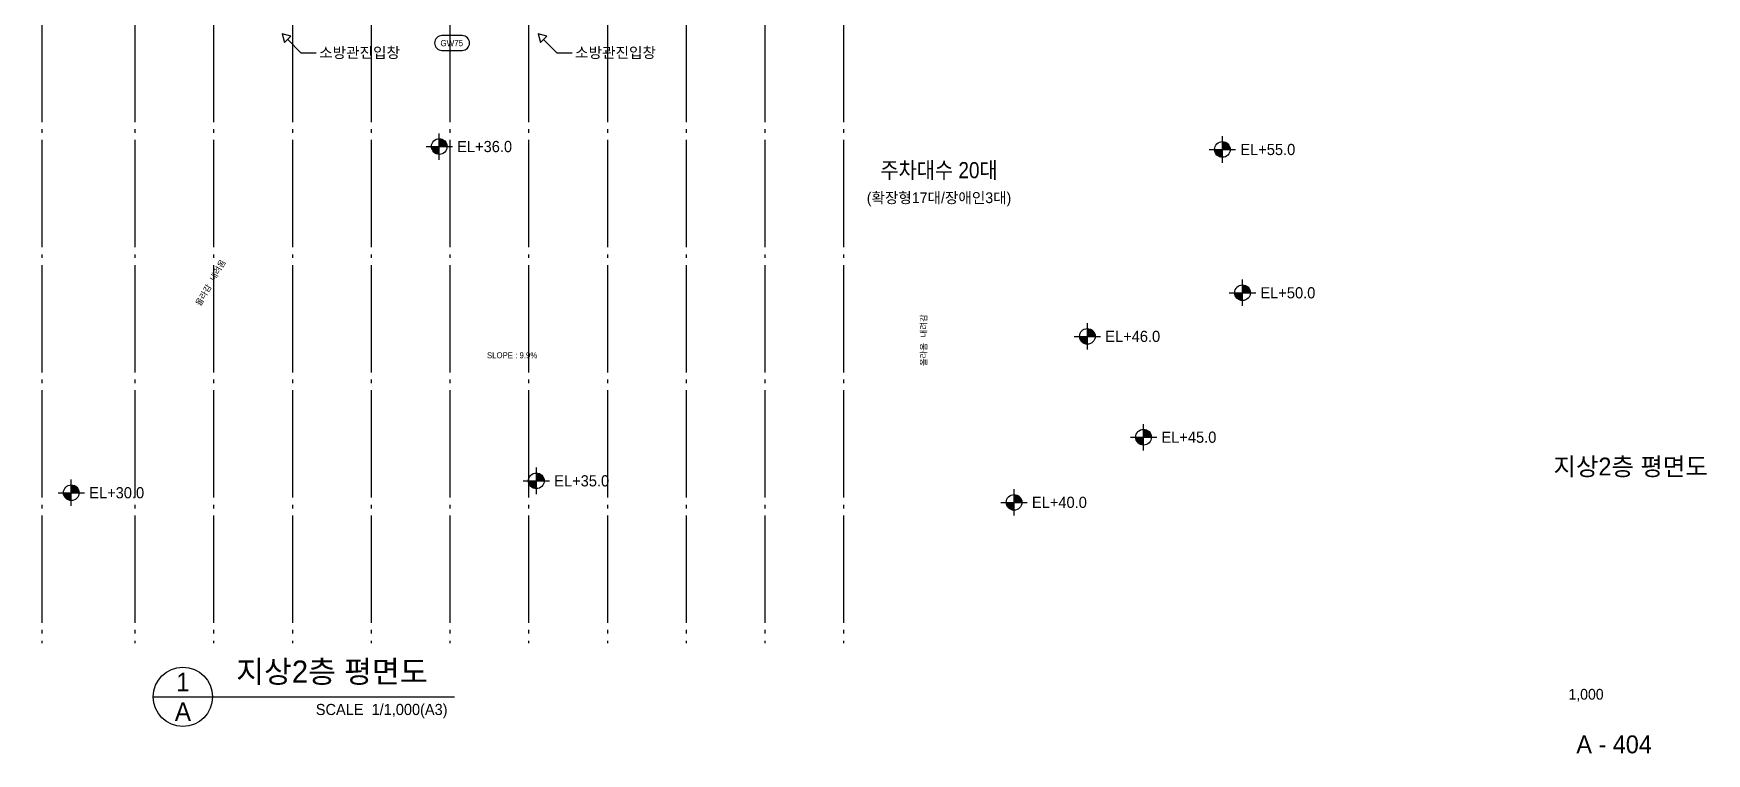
# Model space of a CAD drawing. Header units: millimetres. Extents: x 252735598 to 255219468, y 503841472 to 504550014.
# Drawn here: x 254139209 to 254372925, y 504282078 to 504382738 of the extents above; entities that cross this region are included whole.
import ezdxf
from ezdxf.enums import TextEntityAlignment as Align

# ---------------------------------------------------------------- set-up
doc = ezdxf.new("R2010")
doc.units = ezdxf.units.MM
doc.linetypes.add('CEN', pattern=[35, 30, -2, 1, -2])
for name, color, linetype in [('4A.TEC CEN', 1, 'CEN'), ('4A.TEC FORM-TEXT', 3, 'Continuous'), ('4A.TEC TEXT', 7, 'Continuous'), ('4A.TEC TEXT 1', 3, 'Continuous'), ('4A.TEC TEXT 2', 3, 'Continuous'), ('4A.TEC 심볼', 7, 'Continuous'), ('㈜SE&C TEXT 1', 3, 'Continuous')]:
    doc.layers.add(name, color=color, linetype=linetype)
doc.styles.add('돋움', font='')
doc.styles.get('돋움').set_extended_font_data('돋움')

# ---------------------------------------------------------------- blocks, each defined once
blk = doc.blocks.new('dwgFD3B')
at = {"layer": '4A.TEC CEN', "color": 250, "ltscale": 500, "elevation": -3333.33}
for points in [[(169307.63, -39163.16), (169307.63, -267000)], [(182307.63, -39163.16), (182307.63, -267000)], [(193307.63, -39163.16), (193307.63, -267000)], [(204307.63, -39163.16), (204307.63, -267000)], [(215307.63, -39163.16), (215307.63, -267000)], [(226307.63, -39163.16), (226307.63, -267000)], [(237307.63, -39163.16), (237307.63, -267000)], [(248307.63, -39163.16), (248307.63, -267000)], [(259307.63, -39163.16), (259307.63, -267000)], [(270307.63, -39163.16), (270307.63, -267000)], [(281307.63, -39163.16), (281307.63, -267000)]]:
    blk.add_lwpolyline(points, dxfattribs=at)
blk = doc.blocks.new('FL-LEVEL1')
at = {"layer": '4A.TEC 심볼', "linetype": 'ByBlock'}
h = blk.add_hatch(color=256, dxfattribs=at)
h.paths.add_polyline_path([(295, 175), (295, 0), (470, 0, 0.414214)])
h.paths.add_polyline_path([(295, 0), (120, 0, 0.414214), (295, -175)])
for p, q in [((0, 0), (590, 0)), ((295, -295), (295, 295))]:
    blk.add_line(p, q, dxfattribs=at)
blk.add_circle((295, 0), 175, dxfattribs=at)
at = {"layer": '4A.TEC TEXT 2', "color": 3, "linetype": 'ByBlock', "style": '돋움'}
blk.add_attdef('FL', text='', height=250, dxfattribs=at).set_placement((695, 0), align=Align.MIDDLE_LEFT)
blk = doc.blocks.new('dwg9CDF')
at = {"layer": '4A.TEC 심볼', "color": 3, "linetype": 'ByBlock'}
ref = blk.add_blockref('FL-LEVEL1', (287075, -60898, 36666), dxfattribs=dict(at, xscale=6.250000000000405, yscale=6.250000000000405, zscale=6.250000000000405))
ref.add_attrib('FL', 'EL+35.0', dxfattribs={"layer": '4A.TEC TEXT 1', "color": 3, "linetype": 'ByBlock', "height": 1562.5, "style": '돋움'}).set_placement((291419, -60898, 36666), align=Align.MIDDLE_LEFT)
ref = blk.add_blockref('FL-LEVEL1', (150493, -74424, 31666), dxfattribs=dict(at, xscale=6.250000000000405, yscale=6.250000000000405, zscale=6.250000000000405))
ref.add_attrib('FL', 'EL+30.0', dxfattribs={"layer": '4A.TEC TEXT 1', "color": 3, "linetype": 'ByBlock', "height": 1562.5, "style": '돋움'}).set_placement((154837, -74424, 31666), align=Align.MIDDLE_LEFT)
ref = blk.add_blockref('FL-LEVEL1', (323089, -80342, 36666), dxfattribs=dict(at, xscale=6.250000000000405, yscale=6.250000000000405, zscale=6.250000000000405))
ref.add_attrib('FL', 'EL+40.0', dxfattribs={"layer": '4A.TEC TEXT 1', "color": 3, "linetype": 'ByBlock', "height": 1562.5, "style": '돋움'}).set_placement((327433, -80342, 36666), align=Align.MIDDLE_LEFT)
ref = blk.add_blockref('FL-LEVEL1', (329769, -89536, 46666), dxfattribs=dict(at, xscale=6.250000000000405, yscale=6.250000000000405, zscale=6.250000000000405))
ref.add_attrib('FL', 'EL+45.0', dxfattribs={"layer": '4A.TEC TEXT 1', "color": 3, "linetype": 'ByBlock', "height": 1562.5, "style": '돋움'}).set_placement((334113, -89536, 46666), align=Align.MIDDLE_LEFT)
ref = blk.add_blockref('FL-LEVEL1', (328195, -116874, 51666), dxfattribs=dict(at, xscale=6.250000000000405, yscale=6.250000000000405, zscale=6.250000000000405))
ref.add_attrib('FL', 'EL+50.0', dxfattribs={"layer": '4A.TEC TEXT 1', "color": 3, "linetype": 'ByBlock', "height": 1562.5, "style": '돋움'}).set_placement((332539, -116874, 51666), align=Align.MIDDLE_LEFT)
ref = blk.add_blockref('FL-LEVEL1', (332391, -122240, 56666), dxfattribs=dict(at, xscale=6.250000000000405, yscale=6.250000000000405, zscale=6.250000000000405))
ref.add_attrib('FL', 'EL+55.0', dxfattribs={"layer": '4A.TEC TEXT 1', "color": 3, "linetype": 'ByBlock', "height": 1562.5, "style": '돋움'}).set_placement((336735, -122240, 56666), align=Align.MIDDLE_LEFT)
ref = blk.add_blockref('FL-LEVEL1', (339218, -167717, 226666), dxfattribs=dict(at, xscale=6.250000000000405, yscale=6.250000000000405, zscale=6.250000000000405))
ref.add_attrib('FL', 'EL+60.0', dxfattribs={"layer": '4A.TEC TEXT 1', "color": 3, "linetype": 'ByBlock', "height": 1562.5, "style": '돋움'}).set_placement((343562, -167717, 226666), align=Align.MIDDLE_LEFT)
ref = blk.add_blockref('FL-LEVEL1', (332391, -197997, 56666), dxfattribs=dict(at, xscale=6.250000000000405, yscale=6.250000000000405, zscale=6.250000000000405))
ref.add_attrib('FL', 'EL+55.0', dxfattribs={"layer": '4A.TEC TEXT 1', "color": 3, "linetype": 'ByBlock', "height": 1562.5, "style": '돋움'}).set_placement((336735, -197997, 56666), align=Align.MIDDLE_LEFT)
ref = blk.add_blockref('FL-LEVEL1', (335195, -218028, 51666), dxfattribs=dict(at, xscale=6.250000000000405, yscale=6.250000000000405, zscale=6.250000000000405))
ref.add_attrib('FL', 'EL+50.0', dxfattribs={"layer": '4A.TEC TEXT 1', "color": 3, "linetype": 'ByBlock', "height": 1562.5, "style": '돋움'}).set_placement((339539, -218028, 51666), align=Align.MIDDLE_LEFT)
ref = blk.add_blockref('FL-LEVEL1', (321367, -238214, 46666), dxfattribs=dict(at, xscale=6.250000000000405, yscale=6.250000000000405, zscale=6.250000000000405))
ref.add_attrib('FL', 'EL+45.0', dxfattribs={"layer": '4A.TEC TEXT 1', "color": 3, "linetype": 'ByBlock', "height": 1562.5, "style": '돋움'}).set_placement((325711, -238214, 46666), align=Align.MIDDLE_LEFT)
ref = blk.add_blockref('FL-LEVEL1', (236546, -244313, 36666), dxfattribs=dict(at, xscale=6.250000000000405, yscale=6.250000000000405, zscale=6.250000000000405))
ref.add_attrib('FL', 'EL+35.0', dxfattribs={"layer": '4A.TEC TEXT 1', "color": 3, "linetype": 'ByBlock', "height": 1562.5, "style": '돋움'}).set_placement((240890, -244313, 36666), align=Align.MIDDLE_LEFT)
ref = blk.add_blockref('FL-LEVEL1', (171588, -245977, 31666), dxfattribs=dict(at, xscale=6.250000000000405, yscale=6.250000000000405, zscale=6.250000000000405))
ref.add_attrib('FL', 'EL+30.0', dxfattribs={"layer": '4A.TEC TEXT 1', "color": 3, "linetype": 'ByBlock', "height": 1562.5, "style": '돋움'}).set_placement((175932, -245977, 31666), align=Align.MIDDLE_LEFT)
ref = blk.add_blockref('FL-LEVEL1', (303281, -247320, 41666), dxfattribs=dict(at, xscale=6.250000000000405, yscale=6.250000000000405, zscale=6.250000000000405))
ref.add_attrib('FL', 'EL+40.0', dxfattribs={"layer": '4A.TEC TEXT 1', "color": 3, "linetype": 'ByBlock', "height": 1562.5, "style": '돋움'}).set_placement((307625, -247320, 41666), align=Align.MIDDLE_LEFT)

msp = doc.modelspace()

# ---------------------------------------------------------------- linework, layer by layer
at = {"layer": '4A.TEC 심볼'}
msp.add_line((254155947.8, 504290014.2, 3333.3), (254198024.2, 504290014.2, 3333.3), dxfattribs=at)
at = {"layer": '4A.TEC 심볼', "color": 1}
for points in [[(254173953.8, 504382673.3), (254174277.3, 504381465.9), (254175161.2, 504382349.8)], [(254209703.8, 504382673.3), (254210027.3, 504381465.9), (254210911.2, 504382349.8)]]:
    msp.add_lwpolyline(points, close=True, dxfattribs=at)
for points in [[(254174719.3, 504381907.8), (254176580.2, 504380046.9)], [(254210469.3, 504381907.8), (254212330.2, 504380046.9)], [(254176580.2, 504380046.9), (254178705.3, 504380046.9)], [(254212330.2, 504380046.9), (254214455.3, 504380046.9)]]:
    msp.add_lwpolyline(points, dxfattribs=at)
at = {"layer": '4A.TEC 심볼', "elevation": -0.4}
msp.add_lwpolyline([(254199092.4, 504382437.1), (254196276.1, 504382437.1, 1), (254196276.1, 504380363.4), (254199092.4, 504380363.4, 1)], format="xyb", close=True, dxfattribs=at)
at = {"layer": '4A.TEC 심볼'}
msp.add_circle((254160087.8, 504290014.2, 3333.3), 4140, dxfattribs=at)

# ---------------------------------------------------------------- block references
for name, p in [('dwgFD3B', (253971066.5, 504564514.2, 3333.3)), ('dwg9CDF', (253971066.5, 504564514.2, -1666.7))]:
    msp.add_blockref(name, p)
at = {"layer": '4A.TEC 심볼', "color": 3, "linetype": 'ByBlock'}
ref = msp.add_blockref('FL-LEVEL1', (254194050.3, 504366930.3, 10000), dxfattribs=dict(at, xscale=6.250000000000405, yscale=6.250000000000405, zscale=6.250000000000405))
ref.add_attrib('FL', 'EL+36.0', dxfattribs={"layer": '4A.TEC TEXT 1', "color": 3, "linetype": 'ByBlock', "height": 1562.5, "style": '돋움'}).set_placement((254198394, 504366930.3, 10000), align=Align.MIDDLE_LEFT)
ref = msp.add_blockref('FL-LEVEL1', (254284586.2, 504340393.8), dxfattribs=dict(at, xscale=6.250000000000405, yscale=6.250000000000405, zscale=6.250000000000405))
ref.add_attrib('FL', 'EL+46.0', dxfattribs={"layer": '4A.TEC TEXT 1', "color": 3, "linetype": 'ByBlock', "height": 1562.5, "style": '돋움'}).set_placement((254288930, 504340393.8), align=Align.MIDDLE_LEFT)

# ---------------------------------------------------------------- texts
at = {"layer": '4A.TEC FORM-TEXT', "style": '돋움'}
msp.add_text('A - 404', height=2500, dxfattribs=at).set_placement((254360011.2, 504282113.5, 3333.3), align=Align.CENTER)
at = {"layer": '4A.TEC TEXT', "style": '돋움'}
for p in [(254179120, 504380060), (254214870, 504380060)]:
    msp.add_text('소방관진입창', height=1500, dxfattribs=at).set_placement(p, align=Align.MIDDLE_LEFT)
msp.add_text('GW75', height=855.48, dxfattribs=at).set_placement((254197641.4, 504381383.8, -0.4), align=Align.MIDDLE)
at = {"layer": '4A.TEC TEXT', "style": '돋움', "width": 0.9}
msp.add_text('주차대수 20대', height=2250, dxfattribs=at).set_placement((254265710, 504363630), align=Align.MIDDLE_CENTER)
at = {"layer": '4A.TEC TEXT', "style": '돋움'}
msp.add_text('(확장형17대/장애인3대)', height=1500, dxfattribs=at).set_placement((254265710, 504359770), align=Align.MIDDLE_CENTER)
at = {"layer": '4A.TEC TEXT 2', "style": '돋움'}
for s, height, p in [('지상2층 평면도', 2500, (254362320, 504320949.1, 3333.3)), ('1,000', 1500, (254356091.3, 504289613.4, 3333.3))]:
    msp.add_text(s, height=height, dxfattribs=at).set_placement(p, align=Align.CENTER)
at = {"layer": '4A.TEC TEXT 2', "color": 3, "style": '돋움'}
msp.add_text('지상2층 평면도', height=3105, dxfattribs=at).set_placement((254167516.7, 504291049.2, 3333.3), align=Align.BOTTOM_LEFT)
for s, p in [('1', (254160087.8, 504292084.2, 3333.3)), ('A', (254160087.8, 504287944.2, 3333.3))]:
    msp.add_text(s, height=2587.5, dxfattribs=at).set_placement(p, align=Align.MIDDLE)
msp.add_text('SCALE  1/1,000(A3)', height=1552.5, dxfattribs=at).set_placement((254197052.2, 504286997.8, 3333.3), align=Align.BOTTOM_RIGHT)
at = {"layer": '㈜SE&C TEXT 1', "style": '돋움'}
for s, rotation, p in [('내려옴', 60.173414, (254164943.9, 504349633.4, -1666.7)), ('올라감', 60.173414, (254162960, 504346160)), ('내려감', 90, (254263564.2, 504341863.8, -10000)), ('올라옴', 90, (254263564.2, 504337863.8, -10000))]:
    msp.add_text(s, height=833.33, rotation=rotation, dxfattribs=at).set_placement(p, align=Align.MIDDLE_CENTER)
msp.add_text('SLOPE : 9.9%', height=833.333, dxfattribs=at).set_placement((254206073.4, 504337751.3, -5000.4), align=Align.MIDDLE_CENTER)

doc.saveas('drawing.dxf')
